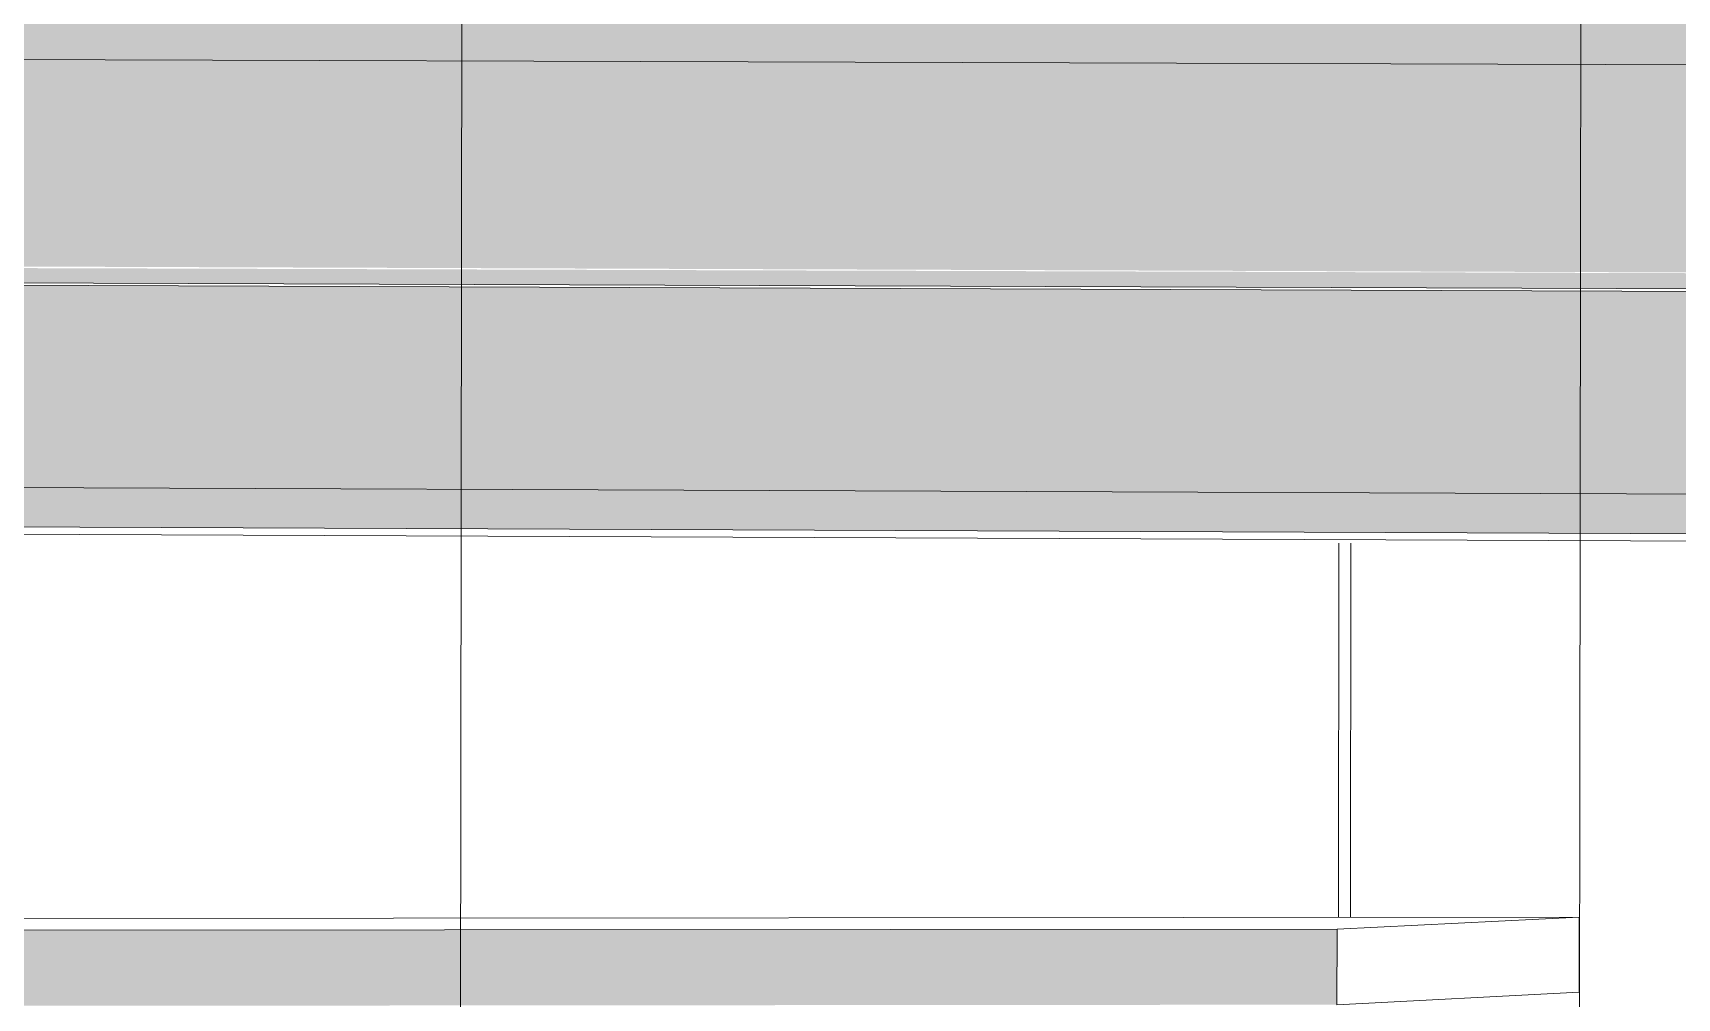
# Model space of a CAD drawing. Header units: inches. Extents: x 31213 to 31218, y -65 to 66.
# Drawn here: x 31215.93224 to 31215.93732, y -64.90382 to -64.90084 of the extents above; entities that cross this region are included whole.
import ezdxf

# ---------------------------------------------------------------- set-up
doc = ezdxf.new("R2010")
doc.units = ezdxf.units.IN
doc.header["$MEASUREMENT"] = 0
for name, color, linetype, lineweight in [('A-GLAZ-CURT', 52, 'Continuous', 9), ('A-WALL-PATT', 111, 'Continuous', 13), ('I-FURN', 30, 'Continuous', 9), ('L-SITE-WALL', 31, 'Continuous', 13), ('S-BEAM', 12, 'Continuous', 9)]:
    doc.layers.add(name, color=color, linetype=linetype, lineweight=lineweight)

# ---------------------------------------------------------------- blocks, each defined once
blk = doc.blocks.new('FP_64-Looking South East')
at = {"layer": 'A-WALL-PATT', "lineweight": 9}
for p, q in [((-6208.6232005, -64.9035728), (-6208.623199, -64.9024174)), ((-6208.6231635, -64.9035728), (-6208.623162, -64.9024175))]:
    blk.add_line(p, q, dxfattribs=at)
blk = doc.blocks.new('FP_70-Looking South East')
at = {"layer": 'A-WALL-PATT', "lineweight": 9}
for p, q in [((-6208.6224692, -64.9143777), (-6208.6223329, -64.8094641)), ((-6208.6259265, -64.914332), (-6208.6257892, -64.8096926))]:
    blk.add_line(p, q, dxfattribs=at)

msp = doc.modelspace()

# ---------------------------------------------------------------- hatches: boundary and pattern name
at = {"layer": 'I-FURN', "lineweight": 5}
msp.add_hatch(color=256, dxfattribs=at).paths.add_polyline_path([(31215.9293315, -64.9038486), (31215.9362671, -64.9038426), (31215.9362674, -64.9036089), (31215.9293318, -64.9036147)], flags=0)
at = {"layer": 'S-BEAM', "lineweight": 5}
h = msp.add_hatch(color=256, dxfattribs=at)
h.paths.add_polyline_path([(31216.2587632, -64.9019233), (31216.2588773, -64.9017602), (31216.1868485, -64.9015469), (31216.1868485, -64.9017031), (31216.2555629, -64.9019135)], flags=0)
h.paths.add_polyline_path([(31215.9417654, -64.9009528), (31215.9417474, -64.9008209), (31215.893901, -64.9006792), (31215.893901, -64.9008063), (31215.9417476, -64.9009528)], flags=0)
h.paths.add_polyline_path([(31215.7639015, -64.9004084), (31215.7638772, -64.9002941), (31215.7279389, -64.9001876), (31215.7279389, -64.9002983), (31215.7638994, -64.9004084)], flags=0)
h = msp.add_hatch(color=256, dxfattribs=at)
h.paths.add_polyline_path([(31216.2587632, -64.9027207), (31216.2587632, -64.9019233), (31216.1862507, -64.9017013), (31216.1862692, -64.9024636), (31216.2555629, -64.9027093)], flags=0)
h.paths.add_polyline_path([(31215.9417646, -64.9015965), (31215.9417476, -64.9009528), (31215.8933321, -64.9008046), (31215.8933312, -64.9014248), (31215.9417476, -64.9015965)], flags=0)
h.paths.add_polyline_path([(31215.7639004, -64.9009658), (31215.7638775, -64.9004083), (31215.7275123, -64.900297), (31215.7275112, -64.9008368), (31215.7638994, -64.9009658)], flags=0)
h = msp.add_hatch(color=256, dxfattribs=at)
h.paths.add_polyline_path([(31216.2588004, -64.9027836), (31216.2587681, -64.9027522), (31216.2587632, -64.9027207), (31216.1868485, -64.9024958), (31216.1868485, -64.9025257), (31216.2555629, -64.902772)], flags=0)
h.paths.add_polyline_path([(31215.9417645, -64.9016472), (31215.9417476, -64.9015965), (31215.8939, -64.9014513), (31215.8938999, -64.9014757), (31215.9417476, -64.9016472)], flags=0)
h.paths.add_polyline_path([(31215.7639002, -64.9010097), (31215.7638775, -64.9009657), (31215.7279377, -64.900861), (31215.7279375, -64.9008808), (31215.7638993, -64.9010097)], flags=0)
h = msp.add_hatch(color=256, dxfattribs=at)
h.paths.add_polyline_path([(31216.2600701, -64.9035774), (31216.2600701, -64.9027977), (31216.1877205, -64.902538), (31216.1877386, -64.9032835), (31216.2599412, -64.9035769)], flags=0)
h.paths.add_polyline_path([(31215.9417613, -64.9022838), (31215.9417452, -64.9016549), (31215.8952062, -64.9014878), (31215.8952053, -64.9020946), (31215.9417452, -64.9022837)], flags=0)
h.paths.add_polyline_path([(31215.763896, -64.901561), (31215.7638743, -64.9010163), (31215.7293728, -64.9008924), (31215.7293716, -64.9014206), (31215.7638743, -64.9015609)], flags=0)
h = msp.add_hatch(color=256, dxfattribs=at)
h.paths.add_polyline_path([(31216.2600701, -64.9037298), (31216.2600701, -64.9035774), (31216.1898788, -64.9032922), (31216.1898788, -64.903438), (31216.2599412, -64.9037292)], flags=0)
h.paths.add_polyline_path([(31215.9417614, -64.9024067), (31215.9417452, -64.9022837), (31215.8967004, -64.9021007), (31215.8967006, -64.9022194), (31215.9417454, -64.9024066)], flags=0)
h.paths.add_polyline_path([(31215.763896, -64.9016674), (31215.7638743, -64.9015609), (31215.7305388, -64.9014254), (31215.730539, -64.9015287), (31215.7638745, -64.9016673)], flags=0)

# ---------------------------------------------------------------- linework, layer by layer
at = {"layer": 'I-FURN'}
for p, q in [((31215.9293318, -64.9036147), (31215.9362674, -64.9036089)), ((31215.9370158, -64.9035719), (31215.9301191, -64.9035776)), ((31215.9362671, -64.9038426), (31215.9362674, -64.9036089)), ((31215.9362674, -64.9036089), (31215.9370158, -64.9035719)), ((31215.9370155, -64.9038043), (31215.9370158, -64.9035719)), ((31215.9370155, -64.9038043), (31215.9362671, -64.9038426))]:
    msp.add_line(p, q, dxfattribs=at)
at = {"layer": 'S-BEAM'}
for p, q in [((31215.893901, -64.9008063), (31215.9417654, -64.9009528)), ((31215.9417646, -64.9016472), (31215.8938761, -64.9014756)), ((31215.8950456, -64.9014872), (31215.9417622, -64.9016549)), ((31215.8950447, -64.9020939), (31215.9417613, -64.9022838)), ((31215.8949276, -64.902212), (31215.9417614, -64.9024067)), ((31215.8949429, -64.9022339), (31215.9417613, -64.9024293))]:
    msp.add_line(p, q, dxfattribs=at)

# ---------------------------------------------------------------- block references
at = {"layer": 'A-GLAZ-CURT'}
msp.add_blockref('FP_70-Looking South East', (37424.5594725, 0), dxfattribs=at)
at = {"layer": 'L-SITE-WALL', "lineweight": 9}
msp.add_blockref('FP_64-Looking South East', (37424.5594725, 0), dxfattribs=at)

doc.saveas('drawing.dxf')
